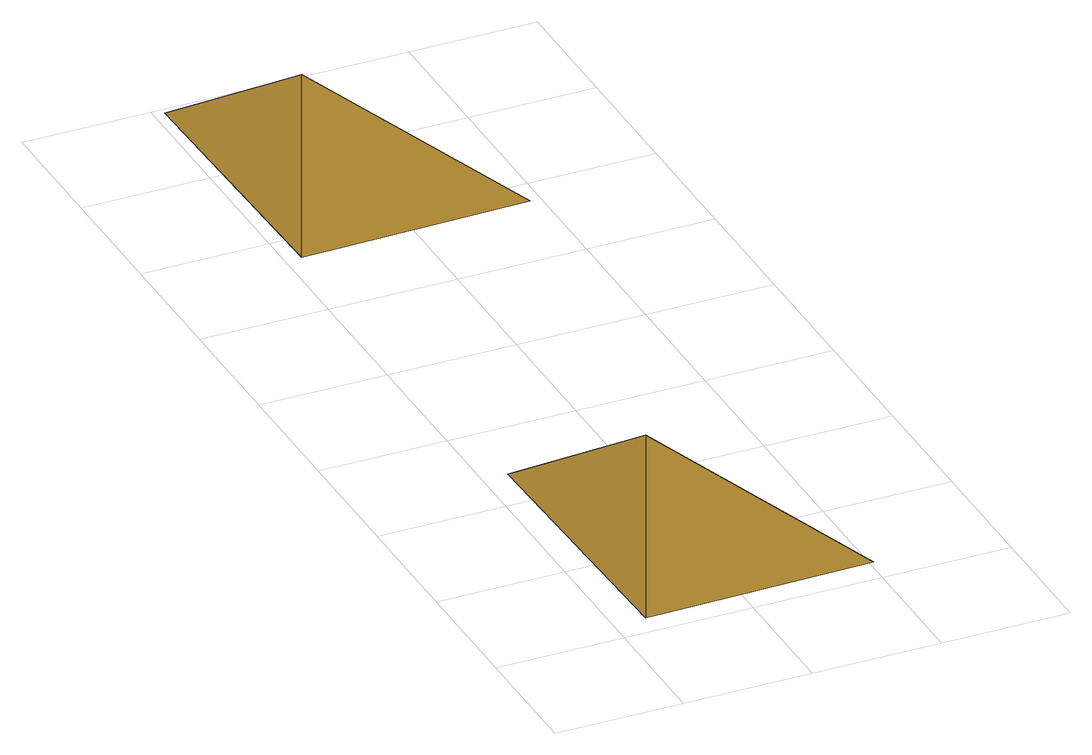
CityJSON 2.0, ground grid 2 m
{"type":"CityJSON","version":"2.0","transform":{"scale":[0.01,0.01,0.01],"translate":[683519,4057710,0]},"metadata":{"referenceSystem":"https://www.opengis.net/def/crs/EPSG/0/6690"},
"CityObjects":{
"cityfurniture1":{"type":"CityFurniture","attributes":{"class":"1000","function":"8150"},"geometry":[{"type":"MultiSurface","lod":"1","boundaries":[[[0,1,2]],[[1,0,3]],[[2,1,3]]]}]},
"cityfurniture2":{"type":"CityFurniture","attributes":{"class":"1030","function":"7200"},"geometry":[{"type":"Solid","lod":"1","boundaries":[[[[4,5,6]],[[5,4,7]],[[4,6,7]],[[6,5,7]]]]}]}
},
"vertices":[
[40,480,0],[50,37,300],[407,44,0],[50,37,0],
[26,1146,300],[17,1590,0],[384,1154,0],[26,1146,0]
]}
